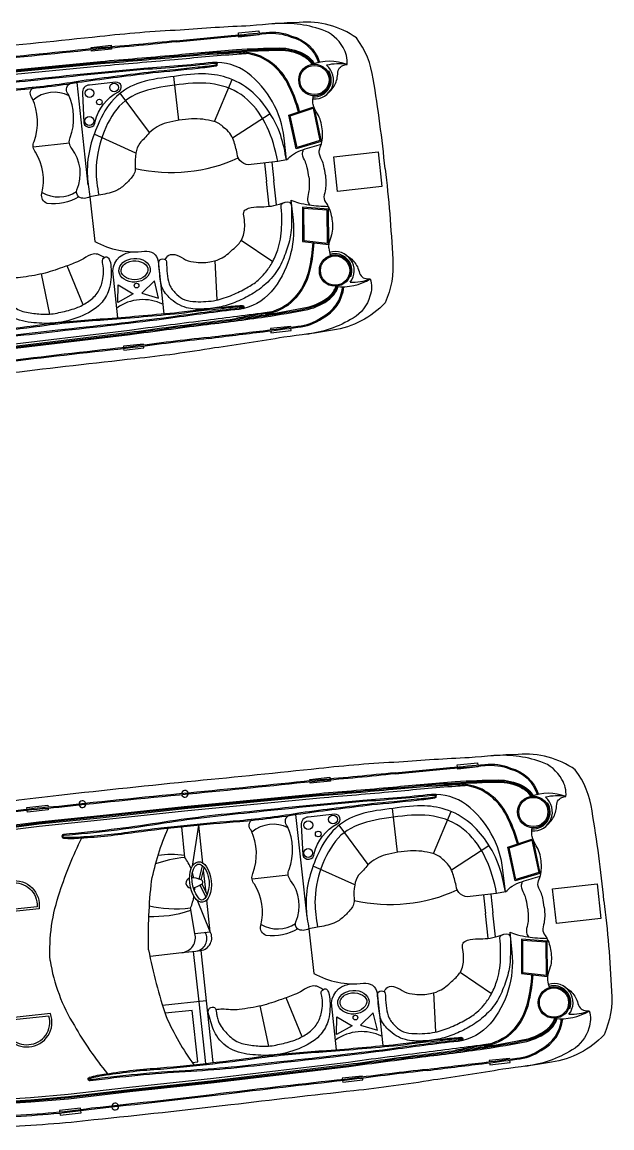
# Model space of a CAD drawing. Header units: metres. Extents: x 267138 to 268884, y 2134208 to 2137159.
# Drawn here: x 268282.97 to 268309.26, y 2136422.03 to 2136471.39 of the extents above; entities that cross this region are included whole.
import ezdxf

# ---------------------------------------------------------------- set-up
doc = ezdxf.new("R2010")
doc.units = ezdxf.units.M

msp = doc.modelspace()

# ---------------------------------------------------------------- linework, layer by layer
at = {"color": 32, "true_color": 0xcd6928}
for p, q in [((268289.951, 2136467.01), (268289.726, 2136468.967)), ((268291.545, 2136466.951), (268292.335, 2136468.829)), ((268296.594, 2136469.186), (268296.636, 2136469.212)), ((268285.913, 2136464.107), (268285.417, 2136468.698)), ((268288.642, 2136466.459), (268287.345, 2136468.221)), ((268292.351, 2136466.221), (268294.023, 2136467.316)), ((268288.037, 2136465.55), (268286.177, 2136466.387)), ((268285.075, 2136465.989), (268283.461, 2136465.814)), ((268293.772, 2136465.098), (268293.861, 2136464.274)), ((268294.104, 2136465.136), (268294.193, 2136464.31)), ((268293.981, 2136463.171), (268293.861, 2136464.274)), ((268294.31, 2136463.232), (268294.193, 2136464.31)), ((268294.139, 2136460.698), (268292.739, 2136461.646)), ((268285.693, 2136458.778), (268284.976, 2136460.515)), ((268291.659, 2136458.989), (268291.57, 2136460.744)), ((268284.204, 2136458.36), (268283.824, 2136460.149)), ((268297.581, 2136460.061), (268297.627, 2136460.044)), ((268299.711, 2136434.335), (268299.486, 2136436.293)), ((268306.354, 2136436.511), (268306.396, 2136436.537)), ((268295.674, 2136431.432), (268295.177, 2136436.023)), ((268301.305, 2136434.277), (268302.096, 2136436.154)), ((268290.563, 2136433.717), (268290.841, 2136435.553)), ((268291.025, 2136433.854), (268290.841, 2136435.553)), ((268298.402, 2136433.784), (268297.105, 2136435.546)), ((268302.111, 2136433.546), (268303.783, 2136434.641)), ((268290.86, 2136433.126), (268291.008, 2136433.733)), ((268290.956, 2136433.103), (268291.088, 2136433.645)), ((268291.168, 2136432.528), (268291.06, 2136433.53)), ((268294.835, 2136433.314), (268293.221, 2136433.139)), ((268297.797, 2136432.875), (268295.938, 2136433.712)), ((268290.886, 2136432.88), (268291.154, 2136432.332)), ((268290.975, 2136432.923), (268291.211, 2136432.441)), ((268303.533, 2136432.424), (268303.622, 2136431.6)), ((268303.864, 2136432.461), (268303.954, 2136431.636)), ((268291.356, 2136430.788), (268290.785, 2136432.183)), ((268291.356, 2136430.788), (268291.203, 2136432.204)), ((268303.741, 2136430.496), (268303.622, 2136431.6)), ((268304.07, 2136430.557), (268303.954, 2136431.636)), ((268290.672, 2136430.714), (268291.356, 2136430.788)), ((268303.899, 2136428.024), (268302.499, 2136428.971)), ((268295.453, 2136426.104), (268294.737, 2136427.841)), ((268301.419, 2136426.314), (268301.33, 2136428.069)), ((268290.842, 2136427.666), (268291.14, 2136424.909)), ((268291.171, 2136427.701), (268291.469, 2136424.946)), ((268293.964, 2136425.685), (268293.584, 2136427.474)), ((268307.341, 2136427.386), (268307.387, 2136427.369))]:
    msp.add_line(p, q, dxfattribs=at)
for points in [[(268299.152, 2136464.847, 0.01736), (268298.621, 2136468.857, 0.12634), (268297.874, 2136470.694, 0.172899), (268295.327, 2136471.38, 0.013884), (268293.138, 2136471.227, 0.008973), (268290.01, 2136471.036, 0.01509), (268286.438, 2136470.748, -0.002245), (268280.942, 2136470.191, 0.003342), (268274.844, 2136469.544, 0.016984), (268270.776, 2136468.981, 0.024546), (268267.751, 2136468.309, 0.067942), (268263.996, 2136467.004, 0.033948), (268261.602, 2136465.654, 0.022001), (268259.491, 2136464.22, 0.042872), (268257.669, 2136462.5, 0.059514), (268256.835, 2136461.316, 0.046364), (268256.54, 2136460.662, 0.104882), (268256.473, 2136460.231, 0.104882)], [(268297.454, 2136469.503, 0.164393), (268297.276, 2136470.258, 0.188684), (268296.34, 2136471.051, 0.10758), (268294.105, 2136471.312)], [(268289.84, 2136470.564, 0.002942), (268292.286, 2136470.793, -0.002013), (268293.845, 2136470.928, -0.130442), (268294.982, 2136470.771, -0.261246), (268296.229, 2136469.595, -0.209197)], [(268289.845, 2136470.515, 0.002941), (268292.291, 2136470.744, -0.002014), (268293.85, 2136470.879, -0.130992), (268294.966, 2136470.724, -0.261832), (268296.182, 2136469.58, -0.261832)], [(268289.84, 2136470.564, -0.006425), (268286.476, 2136470.246, -0.002217), (268280.99, 2136469.69, 0.003368), (268274.842, 2136469.061, 0.024633), (268270.98, 2136468.574, 0.015037), (268268.473, 2136467.983, 0.025439), (268267.092, 2136467.588, 0.013843), (268264.274, 2136466.593, 0.040266), (268261.818, 2136465.248, 0.016729), (268259.721, 2136463.681, 0.029739), (268257.865, 2136461.764, -0.01525), (268257.116, 2136460.757, 0.132389), (268257.015, 2136460.552, 0.028442), (268256.998, 2136460.462, 0.028442)], [(268289.846, 2136470.515, -0.006424), (268286.481, 2136470.196, -0.002217), (268280.995, 2136469.64, 0.003368), (268274.847, 2136469.012, 0.024633), (268270.989, 2136468.525, 0.015038), (268268.485, 2136467.935, 0.025461), (268267.108, 2136467.541, 0.013839), (268264.293, 2136466.547, 0.040238), (268261.845, 2136465.207, 0.016715), (268259.753, 2136463.643, 0.029693), (268257.904, 2136461.733, -0.015234), (268257.154, 2136460.726, 0.134036), (268257.063, 2136460.541, 0.024879), (268257.048, 2136460.467, 0.024879)], [(268270.828, 2136467.932), (268272.27, 2136468.158), (268273.944, 2136468.374), (268276.679, 2136468.652), (268280.433, 2136469.058), (268286.459, 2136469.64, 0.002601), (268289.736, 2136469.922, -0.004411), (268292.521, 2136470.164, -0.013009), (268294.444, 2136470.241, -0.113396), (268295.504, 2136469.989, -0.146005), (268295.99, 2136469.535, -1.595219)], [(268270.836, 2136467.883), (268272.277, 2136468.109), (268273.95, 2136468.325), (268276.684, 2136468.603), (268280.438, 2136469.009), (268286.464, 2136469.591, 0.002601), (268289.74, 2136469.873, -0.004411), (268292.524, 2136470.114, -0.013003), (268294.444, 2136470.192, -0.113337), (268295.482, 2136469.944, -0.144821), (268295.941, 2136469.519, -0.138987)], [(268270.844, 2136467.834), (268272.284, 2136468.06), (268273.955, 2136468.276), (268276.689, 2136468.554), (268280.443, 2136468.96), (268286.468, 2136469.542, 0.002601), (268289.745, 2136469.823, -0.00441), (268292.528, 2136470.065, -0.012997), (268294.445, 2136470.142, -0.113276), (268295.46, 2136469.9, -0.142458), (268295.893, 2136469.502, -0.142458)], [(268270.859, 2136467.737), (268272.298, 2136467.962), (268273.967, 2136468.178), (268276.7, 2136468.456), (268280.453, 2136468.861), (268286.477, 2136469.443, 0.002601), (268289.754, 2136469.725, -0.00441), (268292.535, 2136469.967, -0.002867), (268292.956, 2136469.992, -0.002867)], [(268295.294, 2136467.382, 0.043334), (268294.885, 2136468.472, 0.18333), (268293.589, 2136469.83, 0.123985), (268292.215, 2136469.994, -0.015377), (268291.237, 2136469.959)], [(268295.34, 2136467.398, 0.043195), (268294.93, 2136468.493, 0.183415), (268293.609, 2136469.876, 0.094511), (268292.545, 2136470.066)], [(268294.755, 2136465.239), (268294.649, 2136466.214, 0.202722), (268293.015, 2136469.129, 0.178768), (268291.457, 2136469.588, -0.010028), (268288.396, 2136469.323, 0.005356), (268283.351, 2136468.819, 0.016605), (268279.281, 2136468.315, -0.018921), (268275.057, 2136467.806, 0.925873), (268275.05, 2136467.64, 0.041202), (268275.809, 2136467.65, 0.024461), (268278.235, 2136467.908, -0.012888), (268282.911, 2136468.385, 0.019359), (268285.639, 2136468.734, -0.002375), (268288.795, 2136469.14, 0.006386), (268290.811, 2136469.341, 0.013656), (268291.617, 2136469.438, 0.862706), (268291.617, 2136469.593, -0.648089)], [(268291.613, 2136469.544, 0.016488), (268291.462, 2136469.538, -0.010023), (268288.4, 2136469.273, 0.005356), (268283.356, 2136468.77, 0.016607), (268279.289, 2136468.266, -0.018921), (268275.061, 2136467.757, -0.01143), (268275.058, 2136467.757, 0.913283), (268275.055, 2136467.689, 0.041174), (268275.806, 2136467.699, 0.024478), (268278.228, 2136467.956, -0.012889), (268282.906, 2136468.435, 0.019362), (268285.632, 2136468.783, -0.002377), (268288.79, 2136469.189, 0.006391), (268290.806, 2136469.39, 0.013664), (268291.61, 2136469.487, -0.000701), (268291.61, 2136469.487, 0.819976), (268291.613, 2136469.544, 0.819976)], [(268285.496, 2136463.589, -0.164009), (268284.09, 2136463.301, -0.407559), (268283.848, 2136463.739, 0.20466), (268283.565, 2136465.58, -0.28657), (268283.497, 2136466.068, 0.198759), (268283.421, 2136467.991, -0.45148), (268283.458, 2136468.469, -1.463971)], [(268285.991, 2136463.6, -0.291269), (268285.487, 2136463.594, -0.299867), (268285.411, 2136463.908, 0.273478), (268285.179, 2136465.755, -0.28657), (268285.111, 2136466.243, 0.198759), (268285.035, 2136468.165, -0.45148), (268285.072, 2136468.644, -1.463971)], [(268294.755, 2136465.239), (268294.366, 2136465.166), (268293.182, 2136465.031, -0.448043), (268292.558, 2136465.525, 0.025561), (268292.392, 2136466.117, 0.15676), (268291.968, 2136466.68, 0.144288), (268291.519, 2136466.959, 0.079427), (268290.525, 2136467.069, 0.054179), (268289.417, 2136466.895, 0.127294), (268288.629, 2136466.446, -0.025195), (268288.212, 2136465.993, 0.112656), (268288.036, 2136465.545, 0.061652), (268288.009, 2136464.944, -0.222278), (268287.86, 2136464.474, -0.049109), (268287.534, 2136464.13, -0.09997), (268287.111, 2136463.847, -0.045992), (268286.381, 2136463.664), (268285.991, 2136463.6)], [(268299.152, 2136464.847, -0.01736), (268299.491, 2136460.816, -0.12634), (268299.154, 2136458.861, -0.172899), (268296.813, 2136457.646, -0.013884), (268294.641, 2136457.328, -0.008973), (268291.545, 2136456.846, -0.01509), (268287.994, 2136456.363, 0.002245), (268282.506, 2136455.732, -0.003342), (268276.41, 2136455.061, -0.016984), (268272.316, 2136454.741, -0.024546), (268269.217, 2136454.75, -0.067942), (268265.27, 2136455.223, -0.033948), (268262.643, 2136456.029, -0.022001), (268260.274, 2136456.979, -0.042872), (268258.127, 2136458.269, -0.059514), (268257.059, 2136459.248, -0.046364), (268256.631, 2136459.824, -0.104882), (268256.473, 2136460.231, -0.104882)], [(268294.949, 2136463.438), (268295.046, 2136462.548, -0.202722), (268294.072, 2136459.351, -0.178768), (268292.649, 2136458.57, 0.010028), (268289.602, 2136458.174, -0.005356), (268284.566, 2136457.588, -0.016605), (268280.482, 2136457.21, 0.018921), (268276.247, 2136456.804, -0.925873), (268276.204, 2136456.965, -0.041202), (268276.948, 2136457.118, -0.024461), (268279.373, 2136457.384, 0.012888), (268284.043, 2136457.917, -0.019359), (268286.783, 2136458.16, 0.002375), (268289.953, 2136458.439, -0.006386), (268291.965, 2136458.673, -0.013656), (268292.773, 2136458.75, -0.862706), (268292.806, 2136458.599, 0.648089)], [(268285.991, 2136463.6), (268286.207, 2136461.606, 0.158322), (268288.427, 2136461.164, -0.417676), (268289.037, 2136460.729), (268289.291, 2136458.378)], [(268295.925, 2136461.545, -0.043334), (268295.759, 2136460.392, -0.18333), (268294.783, 2136458.789, -0.123985), (268293.476, 2136458.335, 0.015377), (268292.513, 2136458.16)], [(268295.974, 2136461.54, -0.043195), (268295.808, 2136460.382, -0.183415), (268294.812, 2136458.749, -0.094511), (268293.814, 2136458.335)], [(268287.232, 2136458.198), (268287.006, 2136460.289, -0.406088), (268287.967, 2136461.138)], [(268291.278, 2136457.27, 0.006425), (268287.923, 2136456.862, 0.002217), (268282.446, 2136456.233, -0.003368), (268276.306, 2136455.532, -0.024633), (268272.428, 2136455.182, -0.015037), (268269.853, 2136455.224, -0.025439), (268268.42, 2136455.314, -0.013843), (268265.454, 2136455.684, -0.040266), (268262.767, 2136456.472, -0.016729), (268260.384, 2136457.555, -0.029739), (268258.161, 2136459.031, 0.01525), (268257.213, 2136459.854, -0.132389), (268257.071, 2136460.033, -0.028442), (268257.035, 2136460.118, -0.028442)], [(268291.273, 2136457.319, 0.006424), (268287.917, 2136456.911, 0.002217), (268282.44, 2136456.282, -0.003368), (268276.3, 2136455.581, -0.024633), (268272.427, 2136455.232, -0.015038), (268269.855, 2136455.273, -0.025461), (268268.425, 2136455.363, -0.013839), (268265.462, 2136455.732, -0.040238), (268262.785, 2136456.518, -0.016715), (268260.407, 2136457.599, -0.029693), (268258.192, 2136459.069, 0.015234), (268257.244, 2136459.893, -0.134036), (268257.116, 2136460.054, -0.024879), (268257.086, 2136460.123, -0.024879)], [(268298.489, 2136459.935, -0.164393), (268298.476, 2136459.159, -0.188684), (268297.731, 2136458.184, -0.10758), (268295.604, 2136457.451)], [(268272.137, 2136455.875), (268273.592, 2136455.963), (268275.271, 2136456.11), (268278.001, 2136456.423), (268281.755, 2136456.828), (268287.765, 2136457.548, -0.002601), (268291.026, 2136457.974, 0.00441), (268293.797, 2136458.333, 0.012997), (268295.686, 2136458.667, 0.113276), (268296.626, 2136459.121, 0.142458), (268296.964, 2136459.602, 0.142458)], [(268272.14, 2136455.826), (268273.596, 2136455.914), (268275.276, 2136456.061), (268278.007, 2136456.373), (268281.76, 2136456.779), (268287.772, 2136457.499, -0.002601), (268291.032, 2136457.925, 0.004411), (268293.804, 2136458.284, 0.013003), (268295.696, 2136458.618, 0.113337), (268296.657, 2136459.082, 0.144821), (268297.014, 2136459.595, 0.138987)], [(268272.143, 2136455.777), (268273.6, 2136455.865), (268275.281, 2136456.011), (268278.012, 2136456.324), (268281.766, 2136456.73), (268287.778, 2136457.45, -0.002601), (268291.038, 2136457.875, 0.004411), (268293.811, 2136458.235, 0.013009), (268295.707, 2136458.57, 0.113396), (268296.688, 2136459.043, 0.146005), (268297.065, 2136459.59, 1.595219)], [(268291.272, 2136457.319, -0.002941), (268293.71, 2136457.619, 0.002014), (268295.262, 2136457.82, 0.130992), (268296.32, 2136458.21, 0.261832), (268297.263, 2136459.587, 0.261832)], [(268291.278, 2136457.27, -0.002942), (268293.716, 2136457.57, 0.002013), (268295.268, 2136457.771, 0.130442), (268296.345, 2136458.167, 0.261246), (268297.312, 2136459.583, 0.209197)], [(268272.131, 2136455.974), (268273.585, 2136456.062), (268275.261, 2136456.208), (268277.99, 2136456.521), (268281.743, 2136456.927), (268287.753, 2136457.646, -0.002601), (268291.014, 2136458.072, 0.00441), (268293.783, 2136458.43, 0.002867), (268294.2, 2136458.495, 0.002867)], [(268292.791, 2136458.646, -0.016488), (268292.643, 2136458.619, 0.010023), (268289.595, 2136458.223, -0.005356), (268284.56, 2136457.637, -0.016607), (268280.479, 2136457.259, 0.018921), (268276.24, 2136456.853, 0.01143), (268276.238, 2136456.852, -0.913283), (268276.22, 2136456.918, -0.041174), (268276.955, 2136457.069, -0.024478), (268279.377, 2136457.335, 0.012889), (268284.049, 2136457.868, -0.019362), (268286.786, 2136458.111, 0.002377), (268289.958, 2136458.39, -0.006391), (268291.97, 2136458.624, -0.013664), (268292.776, 2136458.701, 0.000701), (268292.776, 2136458.701, -0.819976), (268292.791, 2136458.646, -0.819976)], [(268308.912, 2136432.172, 0.01736), (268308.381, 2136436.182, 0.12634), (268307.634, 2136438.019, 0.172899), (268305.088, 2136438.705, 0.013884), (268302.898, 2136438.553, 0.008973), (268299.77, 2136438.361, 0.01509), (268296.198, 2136438.073, -0.002245), (268290.702, 2136437.516, 0.003342), (268284.604, 2136436.869, 0.016984), (268280.537, 2136436.306, 0.024546), (268277.511, 2136435.634, 0.067942), (268273.756, 2136434.329, 0.033948), (268271.362, 2136432.979, 0.022001), (268269.251, 2136431.545, 0.042872), (268267.43, 2136429.826, 0.059514), (268266.595, 2136428.641, 0.046364), (268266.301, 2136427.987, 0.104882), (268266.233, 2136427.556, 0.104882)], [(268299.601, 2136437.889, 0.002942), (268302.046, 2136438.118, -0.002013), (268303.605, 2136438.253, -0.130442), (268304.742, 2136438.097, -0.261246), (268305.989, 2136436.92, -0.209197)], [(268299.605, 2136437.84, 0.002941), (268302.051, 2136438.069, -0.002014), (268303.61, 2136438.204, -0.130992), (268304.727, 2136438.05, -0.261832), (268305.942, 2136436.906, -0.261832)], [(268307.214, 2136436.828, 0.164393), (268307.036, 2136437.584, 0.188684), (268306.1, 2136438.376, 0.10758), (268303.865, 2136438.638)], [(268299.601, 2136437.889, -0.006425), (268296.236, 2136437.571, -0.002217), (268290.75, 2136437.015, 0.003368), (268284.603, 2136436.386, 0.024633), (268280.74, 2136435.899, 0.015037), (268278.233, 2136435.308, 0.025439), (268276.853, 2136434.913, 0.013843), (268274.034, 2136433.918, 0.040266), (268271.578, 2136432.574, 0.016729), (268269.482, 2136431.006, 0.029739), (268267.625, 2136429.089, -0.01525), (268266.876, 2136428.083, 0.132389), (268266.775, 2136427.877, 0.028442), (268266.758, 2136427.787, 0.028442)], [(268299.606, 2136437.84, -0.006424), (268296.241, 2136437.522, -0.002217), (268290.755, 2136436.966, 0.003368), (268284.607, 2136436.337, 0.024633), (268280.749, 2136435.85, 0.015038), (268278.245, 2136435.26, 0.025461), (268276.868, 2136434.867, 0.013839), (268274.053, 2136433.872, 0.040238), (268271.606, 2136432.533, 0.016715), (268269.514, 2136430.968, 0.029693), (268267.665, 2136429.059, -0.015234), (268266.914, 2136428.051, 0.134036), (268266.824, 2136427.866, 0.024879), (268266.809, 2136427.792, 0.024879)], [(268280.589, 2136435.257), (268282.03, 2136435.483), (268283.704, 2136435.699), (268286.439, 2136435.977), (268290.193, 2136436.383), (268296.22, 2136436.965, 0.002601), (268299.496, 2136437.247, -0.004411), (268302.281, 2136437.489, -0.013009), (268304.205, 2136437.566, -0.113396), (268305.264, 2136437.314, -0.146005), (268305.75, 2136436.861, -1.595219)], [(268280.596, 2136435.208), (268282.037, 2136435.434), (268283.71, 2136435.65), (268286.444, 2136435.928), (268290.198, 2136436.334), (268296.224, 2136436.916, 0.002601), (268299.5, 2136437.198, -0.004411), (268302.285, 2136437.44, -0.013003), (268304.205, 2136437.517, -0.113337), (268305.242, 2136437.27, -0.144821), (268305.701, 2136436.845, -0.138987)], [(268280.604, 2136435.16), (268282.044, 2136435.385), (268283.716, 2136435.601), (268286.45, 2136435.879), (268290.203, 2136436.285), (268296.228, 2136436.867, 0.002601), (268299.505, 2136437.149, -0.00441), (268302.288, 2136437.39, -0.012997), (268304.205, 2136437.468, -0.113276), (268305.22, 2136437.225, -0.142458), (268305.654, 2136436.828, -0.142458)], [(268280.619, 2136435.062), (268282.058, 2136435.287), (268283.727, 2136435.503), (268286.46, 2136435.781), (268290.213, 2136436.187), (268296.237, 2136436.768, 0.002601), (268299.514, 2136437.05, -0.00441), (268302.295, 2136437.292, -0.002867), (268302.717, 2136437.317, -0.002867)], [(268305.054, 2136434.707, 0.043334), (268304.646, 2136435.798, 0.18333), (268303.349, 2136437.156, 0.123985), (268301.975, 2136437.319, -0.015377), (268300.997, 2136437.284)], [(268305.101, 2136434.723, 0.043195), (268304.691, 2136435.818, 0.183415), (268303.369, 2136437.201, 0.094511), (268302.306, 2136437.391)], [(268304.515, 2136432.564), (268304.409, 2136433.54, 0.202722), (268302.775, 2136436.455, 0.178768), (268301.217, 2136436.913, -0.010028), (268298.156, 2136436.648, 0.005356), (268293.111, 2136436.144, 0.016605), (268289.041, 2136435.64, -0.018921), (268284.817, 2136435.131, 0.925873), (268284.81, 2136434.965, 0.041202), (268285.57, 2136434.975, 0.024461), (268287.995, 2136435.233, -0.012888), (268292.671, 2136435.711, 0.019359), (268295.399, 2136436.059, -0.002375), (268298.556, 2136436.465, 0.006386), (268300.571, 2136436.666, 0.013656), (268301.377, 2136436.763, 0.862706), (268301.377, 2136436.918, -0.648089)], [(268301.373, 2136436.869, 0.016488), (268301.222, 2136436.864, -0.010023), (268298.16, 2136436.599, 0.005356), (268293.116, 2136436.095, 0.016607), (268289.049, 2136435.591, -0.018921), (268284.821, 2136435.082, -0.01143), (268284.819, 2136435.082, 0.913283), (268284.815, 2136435.014, 0.041174), (268285.566, 2136435.024, 0.024478), (268287.988, 2136435.282, -0.012889), (268292.667, 2136435.76, 0.019362), (268295.392, 2136436.108, -0.002377), (268298.551, 2136436.514, 0.006391), (268300.566, 2136436.715, 0.013664), (268301.37, 2136436.812, -0.000701), (268301.37, 2136436.812, 0.819976), (268301.373, 2136436.869, 0.819976)], [(268295.256, 2136430.914, -0.164009), (268293.85, 2136430.626, -0.407559), (268293.608, 2136431.065, 0.20466), (268293.326, 2136432.905, -0.28657), (268293.257, 2136433.394, 0.198759), (268293.182, 2136435.316, -0.45148), (268293.218, 2136435.795, -1.463971)], [(268295.751, 2136430.925, -0.291269), (268295.247, 2136430.919, -0.299867), (268295.171, 2136431.234, 0.273478), (268294.94, 2136433.08, -0.28657), (268294.871, 2136433.568, 0.198759), (268294.795, 2136435.491, -0.45148), (268294.832, 2136435.969, -1.463971)], [(268288.604, 2136429.975, -0.033687), (268288.738, 2136433.053, -0.051879), (268289.477, 2136435.411, -1.92312)], [(268284.211, 2136429.5, -0.096403), (268284.65, 2136432.57, -0.040538), (268285.631, 2136434.978, -1.92312)], [(268304.515, 2136432.564), (268304.127, 2136432.491), (268302.943, 2136432.357, -0.448043), (268302.318, 2136432.851, 0.025561), (268302.153, 2136433.442, 0.15676), (268301.728, 2136434.006, 0.144288), (268301.279, 2136434.284, 0.079427), (268300.286, 2136434.395, 0.054179), (268299.177, 2136434.22, 0.127294), (268298.389, 2136433.772, -0.025195), (268297.973, 2136433.318, 0.112656), (268297.796, 2136432.87, 0.061652), (268297.77, 2136432.269, -0.222278), (268297.621, 2136431.799, -0.049109), (268297.294, 2136431.455, -0.09997), (268296.872, 2136431.173, -0.045992), (268296.141, 2136430.989), (268295.751, 2136430.925)], [(268283.723, 2136431.817), (268281.562, 2136431.584, -0.483063), (268282.473, 2136433.058, -0.50024), (268283.723, 2136431.817, -0.418424)], [(268308.912, 2136432.172, -0.01736), (268309.251, 2136428.141, -0.12634), (268308.914, 2136426.187, -0.172899), (268306.573, 2136424.972, -0.013884), (268304.402, 2136424.653, -0.008973), (268301.305, 2136424.171, -0.01509), (268297.754, 2136423.689, 0.002245), (268292.266, 2136423.058, -0.003342), (268286.17, 2136422.386, -0.016984), (268282.077, 2136422.067, -0.024546), (268278.977, 2136422.076, -0.067942), (268275.031, 2136422.548, -0.033948), (268272.403, 2136423.355, -0.022001), (268270.034, 2136424.305, -0.042872), (268267.887, 2136425.595, -0.059514), (268266.819, 2136426.573, -0.046364), (268266.391, 2136427.149, -0.104882), (268266.233, 2136427.556, -0.104882)], [(268288.671, 2136429.702), (268290.09, 2136429.856, 0.462925), (268290.672, 2136430.714), (268290.479, 2136431.852)], [(268290.706, 2136429.922), (268290.928, 2136429.946, 0.516839), (268291.356, 2136430.788, 0.282905)], [(268295.751, 2136430.925), (268295.967, 2136428.931, 0.158322), (268298.187, 2136428.489, -0.417676), (268298.797, 2136428.054), (268299.052, 2136425.703)], [(268304.71, 2136430.764), (268304.806, 2136429.873, -0.202722), (268303.833, 2136426.676, -0.178768), (268302.409, 2136425.895, 0.010028), (268299.362, 2136425.5, -0.005356), (268294.326, 2136424.913, -0.016605), (268290.242, 2136424.535, 0.018921), (268286.007, 2136424.129, -0.925873), (268285.965, 2136424.29, -0.041202), (268286.709, 2136424.443, -0.024461), (268289.133, 2136424.71, 0.012888), (268293.803, 2136425.242, -0.019359), (268296.543, 2136425.485, 0.002375), (268299.713, 2136425.764, -0.006386), (268301.725, 2136425.998, -0.013656), (268302.533, 2136426.075, -0.862706), (268302.566, 2136425.924, 0.648089)], [(268290.09, 2136429.856), (268290.706, 2136429.922, 0.545737), (268291.127, 2136430.763, 0.282905)], [(268288.604, 2136429.975, 0.033687), (268289.392, 2136426.998, 0.051879), (268290.619, 2136424.853, 1.92312)], [(268284.211, 2136429.5, 0.096403), (268285.296, 2136426.596, 0.040538), (268286.769, 2136424.453, 1.92312)], [(268305.685, 2136428.87, -0.043334), (268305.519, 2136427.718, -0.18333), (268304.544, 2136426.114, -0.123985), (268303.236, 2136425.661, 0.015377), (268302.273, 2136425.485)], [(268305.734, 2136428.865, -0.043195), (268305.568, 2136427.708, -0.183415), (268304.572, 2136426.074, -0.094511), (268303.574, 2136425.66)], [(268296.992, 2136425.523), (268296.766, 2136427.614, -0.406088), (268297.727, 2136428.464)], [(268301.038, 2136424.596, 0.006425), (268297.684, 2136424.188, 0.002217), (268292.206, 2136423.558, -0.003368), (268286.066, 2136422.858, -0.024633), (268282.188, 2136422.508, -0.015037), (268279.613, 2136422.549, -0.025439), (268278.18, 2136422.639, -0.013843), (268275.214, 2136423.009, -0.040266), (268272.527, 2136423.797, -0.016729), (268270.144, 2136424.88, -0.029739), (268267.921, 2136426.356, 0.01525), (268266.974, 2136427.179, -0.132389), (268266.832, 2136427.358, -0.028442), (268266.795, 2136427.443, -0.028442)], [(268301.033, 2136424.645, 0.006424), (268297.678, 2136424.237, 0.002217), (268292.2, 2136423.607, -0.003368), (268286.06, 2136422.907, -0.024633), (268282.187, 2136422.557, -0.015038), (268279.615, 2136422.598, -0.025461), (268278.185, 2136422.688, -0.013839), (268275.223, 2136423.058, -0.040238), (268272.545, 2136423.843, -0.016715), (268270.167, 2136424.924, -0.029693), (268267.953, 2136426.394, 0.015234), (268267.004, 2136427.218, -0.134036), (268266.876, 2136427.379, -0.024879), (268266.846, 2136427.448, -0.024879)], [(268281.897, 2136423.201), (268283.353, 2136423.288), (268285.031, 2136423.435), (268287.762, 2136423.748), (268291.515, 2136424.154), (268297.526, 2136424.874, -0.002601), (268300.787, 2136425.299, 0.00441), (268303.557, 2136425.658, 0.012997), (268305.446, 2136425.992, 0.113276), (268306.386, 2136426.446, 0.142458), (268306.724, 2136426.927, 0.142458)], [(268281.9, 2136423.151), (268283.356, 2136423.239), (268285.036, 2136423.386), (268287.767, 2136423.699), (268291.52, 2136424.105), (268297.532, 2136424.825, -0.002601), (268300.793, 2136425.25, 0.004411), (268303.564, 2136425.609, 0.013003), (268305.456, 2136425.944, 0.113337), (268306.417, 2136426.407, 0.144821), (268306.774, 2136426.921, 0.138987)], [(268281.903, 2136423.102), (268283.36, 2136423.19), (268285.041, 2136423.337), (268287.772, 2136423.65), (268291.526, 2136424.056), (268297.538, 2136424.776, -0.002601), (268300.799, 2136425.201, 0.004411), (268303.571, 2136425.56, 0.013009), (268305.467, 2136425.895, 0.113396), (268306.448, 2136426.369, 0.146005), (268306.826, 2136426.915, 1.595219)], [(268284.229, 2136427.132), (268282.068, 2136426.899, 0.483063), (268283.273, 2136425.653, 0.50024), (268284.229, 2136427.132, 0.418424)], [(268301.032, 2136424.645, -0.002941), (268303.47, 2136424.944, 0.002014), (268305.023, 2136425.145, 0.130992), (268306.08, 2136425.535, 0.261832), (268307.023, 2136426.913, 0.261832)], [(268301.038, 2136424.596, -0.002942), (268303.476, 2136424.895, 0.002013), (268305.028, 2136425.096, 0.130442), (268306.105, 2136425.492, 0.261246), (268307.072, 2136426.908, 0.209197)], [(268308.249, 2136427.26, -0.164393), (268308.237, 2136426.484, -0.188684), (268307.491, 2136425.51, -0.10758), (268305.364, 2136424.776)], [(268302.551, 2136425.972, -0.016488), (268302.403, 2136425.944, 0.010023), (268299.355, 2136425.549, -0.005356), (268294.32, 2136424.962, -0.016607), (268290.239, 2136424.585, 0.018921), (268286, 2136424.178, 0.01143), (268285.998, 2136424.178, -0.913283), (268285.98, 2136424.243, -0.041174), (268286.715, 2136424.394, -0.024478), (268289.137, 2136424.66, 0.012889), (268293.809, 2136425.193, -0.019362), (268296.546, 2136425.436, 0.002377), (268299.718, 2136425.715, -0.006391), (268301.73, 2136425.949, -0.013664), (268302.536, 2136426.026, 0.000701), (268302.536, 2136426.026, -0.819976), (268302.551, 2136425.972, -0.819976)], [(268281.891, 2136423.299), (268283.345, 2136423.387), (268285.022, 2136423.533), (268287.751, 2136423.846), (268291.504, 2136424.252), (268297.513, 2136424.972, -0.002601), (268300.775, 2136425.397, 0.00441), (268303.543, 2136425.756, 0.002867), (268303.96, 2136425.821, 0.002867)]]:
    msp.add_lwpolyline(points, format="xyb", dxfattribs=at)
for points in [[(268292.622, 2136470.823), (268292.613, 2136470.911), (268293.518, 2136471.009), (268293.53, 2136470.902)], [(268293.535, 2136470.853), (268293.538, 2136470.819), (268292.633, 2136470.721), (268292.628, 2136470.774)], [(268286.045, 2136470.2), (268286.038, 2136470.264), (268286.933, 2136470.36), (268286.941, 2136470.284)], [(268286.946, 2136470.235), (268286.952, 2136470.186), (268286.057, 2136470.089), (268286.05, 2136470.151)], [(268294.949, 2136457.778), (268294.945, 2136457.812), (268294.04, 2136457.714), (268294.046, 2136457.661)], [(268294.051, 2136457.612), (268294.061, 2136457.524), (268294.966, 2136457.622), (268294.954, 2136457.729)], [(268288.381, 2136456.973), (268288.375, 2136457.023), (268287.48, 2136456.926), (268287.487, 2136456.864)], [(268287.493, 2136456.815), (268287.499, 2136456.751), (268288.394, 2136456.848), (268288.386, 2136456.924)], [(268302.383, 2136438.148), (268302.373, 2136438.237), (268303.278, 2136438.335), (268303.29, 2136438.227)], [(268303.295, 2136438.178), (268303.299, 2136438.144), (268302.394, 2136438.047), (268302.388, 2136438.099)], [(268295.805, 2136437.525), (268295.798, 2136437.589), (268296.693, 2136437.686), (268296.701, 2136437.61)], [(268296.707, 2136437.561), (268296.712, 2136437.511), (268295.817, 2136437.414), (268295.81, 2136437.476)], [(268283.186, 2136436.252), (268283.177, 2136436.337), (268284.113, 2136436.439), (268284.123, 2136436.347)], [(268284.128, 2136436.297), (268284.135, 2136436.233), (268283.199, 2136436.132), (268283.191, 2136436.203)], [(268290.219, 2136434.105), (268290.088, 2136435.477)], [(268290.928, 2136429.946), (268291.171, 2136427.701), (268289.232, 2136427.491)], [(268290.599, 2136429.911), (268290.842, 2136427.666)], [(268290.544, 2136424.958), (268290.8, 2136424.985), (268290.552, 2136427.279), (268289.342, 2136427.148)], [(268304.709, 2136425.104), (268304.705, 2136425.137), (268303.8, 2136425.039), (268303.806, 2136424.987)], [(268303.811, 2136424.938), (268303.821, 2136424.849), (268304.726, 2136424.947), (268304.714, 2136425.055)], [(268298.141, 2136424.298), (268298.136, 2136424.348), (268297.241, 2136424.251), (268297.247, 2136424.189)], [(268297.253, 2136424.14), (268297.26, 2136424.076), (268298.154, 2136424.173), (268298.146, 2136424.249)], [(268285.583, 2136422.843), (268285.576, 2136422.907), (268284.64, 2136422.806), (268284.648, 2136422.735)], [(268284.653, 2136422.685), (268284.663, 2136422.6), (268285.598, 2136422.702), (268285.589, 2136422.794)]]:
    msp.add_lwpolyline(points, dxfattribs=at)
for points in [[(268285.718, 2136466.899, 0.917705), (268286.226, 2136466.96, -0.209704), (268287.257, 2136468.287, 0.850912), (268287.144, 2136468.71), (268285.966, 2136468.582, 0.435659), (268285.655, 2136468.216)], [(268295.479, 2136434.224, 0.917705), (268295.986, 2136434.285, -0.209704), (268297.017, 2136435.612, 0.850912), (268296.905, 2136436.035), (268295.726, 2136435.907, 0.435659), (268295.415, 2136435.541)], [(268283.632, 2136431.907), (268281.631, 2136431.691, -0.460147), (268282.486, 2136432.96, -0.47706)], [(268284.16, 2136427.026), (268282.159, 2136426.809, 0.460147), (268283.265, 2136425.752, 0.47706)]]:
    msp.add_lwpolyline(points, format="xyb", close=True, dxfattribs=at)
for points in [[(268296.297, 2136466.07), (268295.188, 2136465.736), (268294.863, 2136467.237), (268295.975, 2136467.611)], [(268296.239, 2136466.104), (268295.225, 2136465.798), (268294.92, 2136467.204), (268295.938, 2136467.547)], [(268299.012, 2136464.05), (268297.028, 2136463.835), (268296.861, 2136465.381), (268298.845, 2136465.595)], [(268296.625, 2136463.041), (268295.47, 2136463.131), (268295.473, 2136461.595), (268296.64, 2136461.467)], [(268296.576, 2136462.995), (268295.519, 2136463.077), (268295.522, 2136461.639), (268296.59, 2136461.522)], [(268287.917, 2136459.258), (268287.231, 2136458.879), (268287.246, 2136459.663)], [(268288.297, 2136459.299), (268289.049, 2136459.076), (268288.867, 2136459.838)], [(268306.057, 2136433.395), (268304.948, 2136433.061), (268304.623, 2136434.562), (268305.735, 2136434.936)], [(268306, 2136433.429), (268304.985, 2136433.123), (268304.681, 2136434.529), (268305.698, 2136434.872)], [(268308.772, 2136431.375), (268306.789, 2136431.16), (268306.622, 2136432.706), (268308.605, 2136432.921)], [(268306.385, 2136430.366), (268305.23, 2136430.456), (268305.233, 2136428.92), (268306.4, 2136428.792)], [(268306.336, 2136430.321), (268305.28, 2136430.403), (268305.283, 2136428.964), (268306.35, 2136428.847)], [(268297.678, 2136426.583), (268296.991, 2136426.204), (268297.006, 2136426.988)], [(268298.058, 2136426.624), (268298.809, 2136426.401), (268298.627, 2136427.164)]]:
    msp.add_lwpolyline(points, close=True, dxfattribs=at)
for centre, radius in [((268296.002, 2136468.809), 0.702), ((268296.002, 2136468.809), 0.652), ((268285.969, 2136468.22), 0.196), ((268287.067, 2136468.472), 0.196), ((268286.411, 2136467.826), 0.127), ((268285.964, 2136466.98), 0.196), ((268296.922, 2136460.302), 0.702), ((268296.922, 2136460.302), 0.652), ((268288.069, 2136459.63), 0.105), ((268305.762, 2136436.135), 0.702), ((268305.762, 2136436.135), 0.652), ((268295.729, 2136435.545), 0.196), ((268296.827, 2136435.797), 0.196), ((268296.171, 2136435.151), 0.127), ((268295.724, 2136434.305), 0.196), ((268306.682, 2136427.627), 0.702), ((268306.682, 2136427.627), 0.652), ((268297.83, 2136426.955), 0.105)]:
    msp.add_circle(centre, radius, dxfattribs=at)
for centre, radius, start, end in [((268296.674, 2136467.378), 2.264, 69.8414, 110.177), ((268296.002, 2136468.809), 0.85, 265.4985, 50.4001), ((268297.093, 2136467.268), 2.264, 80.8147, 104.0473), ((268296.002, 2136468.809), 0.751, 265.4985, 32.4483), ((268284.403, 2136466.819), 1.444, 62.7971, 130.9446), ((268289.622, 2136471.868), 7.186, 257.0722, 294.5447), ((268284.596, 2136465.034), 1.444, 239.3727, 303.5768), ((268296.922, 2136460.302), 0.85, 321.9452, 106.8468), ((268296.922, 2136460.302), 0.751, 339.897, 106.8468), ((268297.273, 2136461.844), 2.264, 262.1683, 302.5039), ((268297.658, 2136462.041), 2.264, 268.298, 291.5306), ((268288.354, 2136456.995), 2.01, 63.6412, 125.5287), ((268290.225, 2136436.946), 0.153, 12.268, 178.7705), ((268290.225, 2136436.946), 0.153, 197.3947, 353.6438), ((268306.434, 2136434.703), 2.264, 69.8414, 110.177), ((268305.762, 2136436.135), 0.85, 265.4985, 50.4001), ((268306.853, 2136434.593), 2.264, 80.8147, 104.0473), ((268285.654, 2136436.486), 0.153, 11.0434, 181.1425), ((268285.654, 2136436.486), 0.153, 199.8027, 352.3833), ((268305.762, 2136436.135), 0.751, 265.4985, 32.4483), ((268294.163, 2136434.144), 1.444, 62.7971, 130.9446), ((268288.38, 2136432.751), 2.283, 21.6069, 36.3627), ((268288.38, 2136432.751), 2.283, 11.0751, 17.4145), ((268290.494, 2136432.963), 0.223, 106.9749, 265.3205), ((268290.565, 2136432.393), 0.799, 99.7879, 100.0572), ((268290.565, 2136432.393), 0.799, 64.5773, 92.2174), ((268290.441, 2136433.533), 0.799, 281.7752, 307.768), ((268288.38, 2136432.751), 2.283, 356.1218, 0.3617), ((268290.919, 2136433.008), 0.107, 276.1726, 96.1726), ((268290.441, 2136433.533), 0.799, 272.2881, 272.5574), ((268288.38, 2136432.751), 2.283, 336.7976, 350.1486), ((268299.382, 2136439.193), 7.186, 257.0722, 294.5447), ((268294.356, 2136432.359), 1.444, 239.3727, 303.5768), ((268306.682, 2136427.627), 0.85, 321.9452, 106.8468), ((268306.682, 2136427.627), 0.751, 339.897, 106.8468), ((268307.033, 2136429.169), 2.264, 262.1683, 302.5039), ((268307.419, 2136429.366), 2.264, 268.298, 291.5306), ((268298.114, 2136424.32), 2.01, 63.6412, 125.5287), ((268287.115, 2136422.985), 0.153, 19.962, 172.5426), ((268287.115, 2136422.985), 0.153, 191.2028, 1.3019)]:
    msp.add_arc(centre, radius, start, end, dxfattribs=at)
for centre, major_axis, ratio in [((268287.981, 2136460.316), (-0.697, -0.044), 0.758117), ((268290.919, 2136433.008), (-0.098, 0.902), 0.533092), ((268297.741, 2136427.642), (-0.697, -0.044), 0.758117)]:
    msp.add_ellipse(centre, major_axis=major_axis, ratio=ratio, dxfattribs=at)
for start_param, end_param in [(4.712389, 5.232342), (0.830012, 1.576846)]:
    msp.add_ellipse((268290.341, 2136432.978), major_axis=(-2.651, -0.287), ratio=0.425319, start_param=start_param, end_param=end_param, dxfattribs=at)
for points in [[(268296.632, 2136468.239), (268296.841, 2136468.478), (268297.031, 2136468.996), (268297.086, 2136469.295), (268297.268, 2136469.455), (268297.454, 2136469.503)], [(268294.755, 2136465.239), (268294.496, 2136466.336), (268293.897, 2136467.507), (268293.172, 2136468.318), (268292.07, 2136468.926), (268291.017, 2136469.084), (268289.577, 2136468.947), (268288.083, 2136468.64), (268287.064, 2136467.967), (268286.352, 2136466.818), (268285.98, 2136465.724), (268285.876, 2136464.496), (268285.991, 2136463.6)], [(268296.487, 2136464.558), (268296.421, 2136464.968), (268296.332, 2136465.233), (268296.208, 2136465.578), (268296.29, 2136465.885), (268296.356, 2136466.544), (268296.18, 2136467.222), (268295.995, 2136467.556), (268295.936, 2136467.778), (268295.948, 2136468.11)], [(268294.755, 2136465.239), (268295.061, 2136465.504), (268295.491, 2136465.696), (268296.308, 2136465.944)], [(268296.487, 2136464.558), (268296.51, 2136464.144), (268296.479, 2136463.867), (268296.433, 2136463.503), (268296.578, 2136463.22), (268296.783, 2136462.591), (268296.756, 2136461.891), (268296.647, 2136461.525), (268296.638, 2136461.295), (268296.72, 2136460.974)], [(268289.35, 2136460.793), (268289.51, 2136460.991), (268289.86, 2136460.99), (268290.257, 2136460.788), (268290.722, 2136460.67), (268291.417, 2136460.706), (268291.891, 2136460.874), (268292.415, 2136461.293), (268292.75, 2136461.665), (268292.893, 2136462.262), (268292.861, 2136462.673), (268292.869, 2136462.958), (268293.063, 2136463.082), (268293.535, 2136463.146), (268294.44, 2136463.27), (268294.891, 2136463.352), (268294.981, 2136462.852), (268294.939, 2136461.889), (268294.745, 2136461.17), (268294.402, 2136460.396), (268293.838, 2136459.715), (268293.206, 2136459.245), (268292.543, 2136458.915), (268291.843, 2136458.684), (268291.077, 2136458.588), (268290.294, 2136458.645), (268289.887, 2136458.821), (268289.53, 2136459.094), (268289.176, 2136459.641), (268289.113, 2136460.026), (268289.062, 2136460.504), (268289.11, 2136460.778), (268289.35, 2136460.793), (268289.411, 2136460.568), (268289.452, 2136460.047), (268289.572, 2136459.609), (268289.866, 2136459.234), (268290.217, 2136458.999), (268290.707, 2136458.917), (268291.613, 2136458.979), (268292.342, 2136459.216), (268292.981, 2136459.531), (268293.488, 2136459.87), (268293.793, 2136460.184), (268294.104, 2136460.635), (268294.363, 2136461.232), (268294.481, 2136461.697), (268294.538, 2136462.246), (268294.541, 2136462.699), (268294.53, 2136463.019), (268294.535, 2136463.262), (268294.66, 2136463.343)], [(268294.949, 2136463.438), (268295.296, 2136463.329), (268295.757, 2136463.234), (268296.608, 2136463.166)], [(268281.903, 2136459.662), (268281.868, 2136459.85), (268281.791, 2136460.083), (268281.567, 2136460.045), (268281.561, 2136459.649), (268281.827, 2136458.911), (268282.495, 2136458.237), (268283.492, 2136457.972), (268284.44, 2136457.966), (268285.541, 2136458.24), (268286.469, 2136458.83), (268286.835, 2136459.441), (268286.933, 2136460.361), (268286.867, 2136460.762), (268286.745, 2136460.912), (268286.562, 2136460.809), (268286.564, 2136460.595), (268286.555, 2136459.866), (268286.354, 2136459.354), (268285.944, 2136458.937), (268285.448, 2136458.662), (268284.77, 2136458.46), (268284.105, 2136458.353), (268283.482, 2136458.391), (268282.848, 2136458.532), (268282.339, 2136458.92), (268281.967, 2136459.451), (268281.903, 2136459.662)], [(268286.625, 2136460.879), (268286.407, 2136461.007), (268286.137, 2136461.04), (268285.699, 2136460.829), (268285.349, 2136460.658), (268284.767, 2136460.441), (268283.876, 2136460.161), (268283.394, 2136460.068), (268282.89, 2136459.993), (268282.492, 2136459.98), (268282.131, 2136460.003), (268281.851, 2136459.976)], [(268297.416, 2136460.994), (268297.671, 2136460.805), (268297.967, 2136460.34), (268298.085, 2136460.06), (268298.297, 2136459.942), (268298.489, 2136459.935)], [(268306.392, 2136435.564), (268306.601, 2136435.803), (268306.791, 2136436.321), (268306.847, 2136436.62), (268307.028, 2136436.78), (268307.214, 2136436.828)], [(268304.515, 2136432.564), (268304.256, 2136433.661), (268303.657, 2136434.832), (268302.933, 2136435.644), (268301.83, 2136436.251), (268300.777, 2136436.41), (268299.337, 2136436.272), (268297.843, 2136435.965), (268296.825, 2136435.292), (268296.112, 2136434.143), (268295.74, 2136433.049), (268295.636, 2136431.821), (268295.751, 2136430.925)], [(268306.247, 2136431.884), (268306.181, 2136432.294), (268306.092, 2136432.558), (268305.968, 2136432.903), (268306.05, 2136433.211), (268306.116, 2136433.869), (268305.94, 2136434.547), (268305.755, 2136434.881), (268305.697, 2136435.104), (268305.708, 2136435.435)], [(268304.515, 2136432.564), (268304.821, 2136432.83), (268305.251, 2136433.021), (268306.068, 2136433.27)], [(268306.247, 2136431.884), (268306.27, 2136431.469), (268306.239, 2136431.192), (268306.193, 2136430.828), (268306.338, 2136430.545), (268306.544, 2136429.916), (268306.516, 2136429.216), (268306.407, 2136428.85), (268306.398, 2136428.62), (268306.48, 2136428.299)], [(268299.11, 2136428.118), (268299.27, 2136428.317), (268299.62, 2136428.316), (268300.017, 2136428.113), (268300.483, 2136427.995), (268301.178, 2136428.032), (268301.651, 2136428.199), (268302.175, 2136428.618), (268302.51, 2136428.99), (268302.653, 2136429.587), (268302.621, 2136429.998), (268302.629, 2136430.283), (268302.823, 2136430.408), (268303.295, 2136430.471), (268304.2, 2136430.595), (268304.651, 2136430.677), (268304.742, 2136430.177), (268304.699, 2136429.214), (268304.505, 2136428.495), (268304.162, 2136427.721), (268303.598, 2136427.04), (268302.966, 2136426.57), (268302.303, 2136426.24), (268301.603, 2136426.009), (268300.837, 2136425.913), (268300.055, 2136425.971), (268299.647, 2136426.146), (268299.29, 2136426.42), (268298.937, 2136426.966), (268298.873, 2136427.351), (268298.823, 2136427.83), (268298.87, 2136428.103), (268299.11, 2136428.118), (268299.172, 2136427.893), (268299.213, 2136427.372), (268299.332, 2136426.935), (268299.626, 2136426.559), (268299.977, 2136426.324), (268300.467, 2136426.242), (268301.374, 2136426.304), (268302.102, 2136426.541), (268302.741, 2136426.856), (268303.248, 2136427.195), (268303.553, 2136427.51), (268303.864, 2136427.96), (268304.123, 2136428.557), (268304.241, 2136429.022), (268304.298, 2136429.571), (268304.301, 2136430.024), (268304.29, 2136430.344), (268304.295, 2136430.587), (268304.42, 2136430.669)], [(268304.71, 2136430.764), (268305.056, 2136430.655), (268305.517, 2136430.559), (268306.368, 2136430.491)], [(268296.385, 2136428.204), (268296.167, 2136428.333), (268295.897, 2136428.365), (268295.459, 2136428.154), (268295.109, 2136427.983), (268294.528, 2136427.766), (268293.636, 2136427.486), (268293.154, 2136427.393), (268292.65, 2136427.318), (268292.252, 2136427.305), (268291.891, 2136427.328), (268291.611, 2136427.301)], [(268291.663, 2136426.987), (268291.629, 2136427.176), (268291.551, 2136427.408), (268291.327, 2136427.37), (268291.321, 2136426.974), (268291.587, 2136426.237), (268292.255, 2136425.563), (268293.253, 2136425.297), (268294.2, 2136425.291), (268295.301, 2136425.566), (268296.229, 2136426.156), (268296.595, 2136426.766), (268296.694, 2136427.687), (268296.627, 2136428.087), (268296.506, 2136428.238), (268296.322, 2136428.135), (268296.325, 2136427.92), (268296.315, 2136427.191), (268296.114, 2136426.68), (268295.704, 2136426.262), (268295.209, 2136425.987), (268294.53, 2136425.785), (268293.865, 2136425.678), (268293.242, 2136425.716), (268292.608, 2136425.857), (268292.1, 2136426.245), (268291.727, 2136426.776), (268291.663, 2136426.987)], [(268307.176, 2136428.319), (268307.431, 2136428.13), (268307.727, 2136427.665), (268307.845, 2136427.385), (268308.057, 2136427.268), (268308.249, 2136427.26)]]:
    msp.add_spline(points, degree=3, dxfattribs=at)
for points, knots in [([(268294.366, 2136465.166), (268294.158, 2136466.278), (268293.755, 2136467.251), (268292.284, 2136468.603), (268291.258, 2136468.767), (268289.077, 2136468.49), (268287.935, 2136468.354), (268286.665, 2136466.924), (268286.272, 2136465.794), (268286.262, 2136464.408), (268286.317, 2136464.051), (268286.381, 2136463.664)], [0, 0, 0, 0, 0.0684102, 0.0684102, 0.1368204, 0.1368204, 0.2052306, 0.2052306, 0.2736407, 0.2736407, 0.2974604, 0.2974604, 0.2974604, 0.2974604]), ([(268295.75, 2136464.479), (268295.733, 2136464.617), (268295.705, 2136464.848), (268295.597, 2136465.181), (268295.433, 2136465.449), (268295.492, 2136465.636), (268295.517, 2136465.705)], [0, 0, 0, 0, 0.00840925, 0.01405459, 0.02148076, 0.02583256, 0.02583256, 0.02583256, 0.02583256]), ([(268295.75, 2136464.479), (268295.763, 2136464.34), (268295.785, 2136464.108), (268295.75, 2136463.76), (268295.648, 2136463.463), (268295.746, 2136463.293), (268295.785, 2136463.231)], [0, 0, 0, 0, 0.00840925, 0.01405459, 0.02148076, 0.02583256, 0.02583256, 0.02583256, 0.02583256]), ([(268287.382, 2136460.279), (268287.397, 2136460.047), (268287.762, 2136459.831), (268288.467, 2136459.969), (268288.66, 2136460.269), (268288.418, 2136460.708), (268287.951, 2136460.818), (268287.471, 2136460.574), (268287.373, 2136460.419), (268287.382, 2136460.279)], [0, 0, 0, 0, 1.743273, 1.743273, 3.486547, 3.486547, 5.22982, 5.22982, 6.283185, 6.283185, 6.283185, 6.283185]), ([(268304.127, 2136432.491), (268303.918, 2136433.603), (268303.515, 2136434.577), (268302.044, 2136435.928), (268301.019, 2136436.092), (268298.837, 2136435.815), (268297.695, 2136435.68), (268296.425, 2136434.249), (268296.032, 2136433.119), (268296.022, 2136431.734), (268296.077, 2136431.377), (268296.141, 2136430.989)], [0, 0, 0, 0, 0.0684102, 0.0684102, 0.1368204, 0.1368204, 0.2052306, 0.2052306, 0.2736407, 0.2736407, 0.2974604, 0.2974604, 0.2974604, 0.2974604]), ([(268290.832, 2136433.812), (268290.73, 2136433.801), (268290.605, 2136433.661), (268290.455, 2136432.925), (268290.753, 2136432.24), (268291.168, 2136432.17), (268291.396, 2136432.721), (268291.18, 2136433.61), (268290.964, 2136433.827), (268290.832, 2136433.812)], [0, 0, 0, 0, 1.031451, 1.031451, 2.992455, 2.992455, 4.95346, 4.95346, 6.283185, 6.283185, 6.283185, 6.283185]), ([(268305.51, 2136431.804), (268305.493, 2136431.942), (268305.465, 2136432.173), (268305.357, 2136432.506), (268305.193, 2136432.774), (268305.252, 2136432.961), (268305.277, 2136433.03)], [0, 0, 0, 0, 0.00840925, 0.01405459, 0.02148076, 0.02583256, 0.02583256, 0.02583256, 0.02583256]), ([(268305.51, 2136431.804), (268305.523, 2136431.665), (268305.545, 2136431.433), (268305.511, 2136431.085), (268305.408, 2136430.788), (268305.506, 2136430.619), (268305.545, 2136430.556)], [0, 0, 0, 0, 0.00840925, 0.01405459, 0.02148076, 0.02583256, 0.02583256, 0.02583256, 0.02583256]), ([(268297.142, 2136427.604), (268297.157, 2136427.372), (268297.522, 2136427.156), (268298.227, 2136427.295), (268298.421, 2136427.595), (268298.178, 2136428.033), (268297.711, 2136428.143), (268297.231, 2136427.899), (268297.133, 2136427.744), (268297.142, 2136427.604)], [0, 0, 0, 0, 1.743273, 1.743273, 3.486547, 3.486547, 5.22982, 5.22982, 6.283185, 6.283185, 6.283185, 6.283185])]:
    msp.add_open_spline(points, degree=3, knots=knots, dxfattribs=at)
for points in [[(268289.034, 2136434.213), (268289.408, 2136434.256), (268289.809, 2136434.261), (268290.224, 2136434.209)], [(268288.617, 2136431.475), (268289.191, 2136431.453), (268289.837, 2136431.523), (268290.49, 2136431.754)]]:
    msp.add_open_spline(points, degree=3, dxfattribs=at)

doc.saveas('drawing.dxf')
